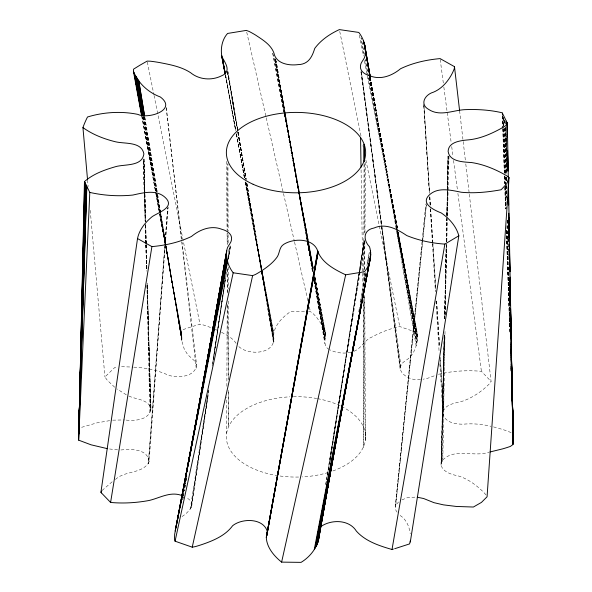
<?xml version="1.0" encoding="UTF-8"?>
<svg xmlns="http://www.w3.org/2000/svg" width="592" height="592" viewBox="0 0 592 592"><rect width="100%" height="100%" fill="white"/><g stroke="black" fill="none" stroke-linecap="round" stroke-linejoin="round"><path stroke-width="0.44" stroke-dasharray="2.96 2.22" d="M363.673 299.456L363.259 447.271L364.45 296.007M363.71 285.603L363.747 272.668M363.747 271.743L363.843 238.48M363.851 234.787L364.05 164.576M277.981 475.702A69.627 40.197 0 0 1 226.632 433.366L226.803 397.35M226.854 386.273L227.232 304.088M227.284 293.01L227.395 269.005M227.506 244.074L227.557 232.989M227.565 232.064L227.883 163.732L228.12 231.028M329.211 349.495C322.684 346.142 325.519 339.009 325.548 333.525L314.789 276.397M364.568 280.334L364.628 272.956M364.657 269.264L364.872 242.513M364.946 232.367L365.501 162.275M486.039 494.934A117.209 67.673 0 0 0 481.851 490.539C474.673 483.819 466.237 477.951 456.617 475.465C449.498 474.458 436.733 468.753 442.816 459.969L445.058 329.67M445.31 314.877L446.516 244.644M446.546 241.277L448.048 155.925L446.945 215.525L448.307 156.48M442.135 461.301L444.577 334.902M444.969 314.604L446.324 244.489M446.442 241.395L446.819 218.655M444.229 335.338L441.484 462.633L444.326 335.375M444.592 318.733L446.161 245.858M446.264 241.247L446.738 219.107M446.819 215.414L448.092 156.377M444.696 318.777L444.777 315.092M444.792 314.167L446.338 245.007M446.42 241.314L446.953 217.338M446.975 216.42L448.351 154.638M441.158 463.647L444.141 335.427M444.533 318.829L446.25 245.029M446.331 241.344L446.849 219.203M441.04 465.157L444.392 335.079M444.947 314.951L446.723 244.666M446.834 241.07L447.36 219.758M447.471 216.132L449.002 156.103M238.842 346.609C248.122 355.304 273.719 354.756 273.874 338.713C272.009 327.309 282.221 317.12 290.924 311.37L305.457 311.459M115.433 479.483C124.993 470.3 142.79 474.162 149.11 461.775L164.85 246.331M164.916 245.414L167.677 207.666L164.805 245.473M164.739 246.39L148.326 463.95L165.22 245.784M165.286 244.859L168.209 207.119M420.483 379.479C409.472 381.944 390.624 369.334 406.341 360.158C414.637 354.66 417.76 343.982 417.508 334.458L397.994 231.938M147.164 285.773L150.96 408.576C149.643 420.091 134.887 421.075 125.763 420.054M422.029 241.654L395.308 507.115L395.863 510.245L397.609 512.998M422.126 240.737L425.789 203.988M395.308 507.115L426.351 204.862M426.543 203.019L395.752 505.324L398.52 501.964M182.018 516.535C188.663 512.361 197.743 503.008 186.28 497.724M191.69 506.382L208.266 393.932M208.399 393.014L208.806 390.276M213.253 360.106L225.108 279.653M230.096 245.828L228.209 258.63L230.088 245.821M207.548 397.387L191.112 507.869L208.295 393.606M207.681 396.477L208.088 393.739M212.572 363.606L223.843 287.823M223.976 286.905L225.064 279.602M208.428 392.696L208.843 389.95M213.653 357.96L226.018 275.687L212.513 363.969M226.159 274.777L226.573 272.031M228.497 259.237L230.554 245.525L228.445 259.2M190.261 509.261L207.407 397.01M212.143 365.982L212.424 364.154M330.247 460.221L358.937 273.904M359.078 272.993L364.147 240.108M329.966 462.182L330.388 459.451M330.528 458.541L364.013 241.625M327.235 476.286L364.147 240.722M325.792 484.123L326.37 480.475M326.518 479.557L364.465 241.284M325.748 484.656L326.34 481M326.488 480.09L364.901 242.72M358.759 311.925L359.24 309.194M360.202 303.74L360.691 301.01M360.846 300.1L362.134 292.825M362.297 291.915L365.826 271.898L361.978 293.676M366.951 265.527L369.201 252.791L366.951 265.505M182.721 499.685L183.209 496.962M183.365 496.059L184.489 489.702M185.289 485.159L184.652 488.792L185.311 485.114M182.736 499.663L183.224 496.932M183.379 496.022L184.512 489.658M359.092 310.03L359.573 307.3M360.535 301.853L361.823 294.579M363.828 286.032L364.154 284.219M365.464 276.982L366.27 272.409M368.061 262.411L369.201 256.055M133.792 367.144C145.713 367.736 157.516 370.111 168.328 375.202C177.57 378.295 195.345 377.141 196.603 364.998L182.062 242.298M469.308 194.228L491.079 381.433L489.924 383.253A117.246 67.688 0 0 1 485.433 387.553C479.024 393.155 471.706 397.802 463.706 400.777C456.351 403.27 443.837 403.67 442.905 413.475C444.681 422.599 455.714 424.294 463.499 424.168C472.719 423.317 481.999 424.183 491.012 426.314M442.816 459.969C455.093 447.552 474.236 457.623 489.281 452.088M114.715 387.235L107.315 380.316L104.932 376.956L114.656 367.617L117.823 366.899M102.076 490.487L112.539 481.451M401.983 499.9L406.808 497.857L415.695 497.065M354.105 351.234C361.512 348.414 364.332 339.986 371.783 337.107C380.567 332.364 389.995 328.59 399.77 326.555L416.931 332.549L417.508 334.458M434.195 375.853L427.853 378.207L423.088 379.213M81.629 427.32L96.829 422.895L111.969 420.239M210.574 327.502A117.231 67.688 0 0 0 203.137 324.912L199.985 324.246L191.09 326.917L182.921 329.655L181.707 331.727L181.988 341.554L184.253 349.095L187.649 354.623L194.391 360.743L196.603 364.998M438.45 374.314C452.436 370.903 467.088 370.096 481.4 371.295L491.079 381.433M350.989 352.262C344.033 353.89 336.323 353.069 329.929 349.865M112.806 420.157L124.512 419.935M120.96 449.972C130.906 448.958 148.007 448.669 149.11 461.775M121.56 366.707L132.889 367.077M308.617 311.547L310.386 311.614L312.539 313.101A117.253 67.695 0 0 1 316.735 317.497L322.914 326.251L325.548 333.525M117.623 449.868L108.462 448.854M493.499 426.891L503.429 429.696L512.11 432.944M128.908 396.063C136.315 399.644 148.215 399.134 150.96 408.576M215.177 329.344L218.788 330.95M126.318 394.812L116.876 388.9M221.541 332.282C226.84 335.205 232.782 338.047 236.112 343.345M400.162 515.484C406.327 519.443 409.375 526.725 410.234 533.769M246.738 32.197L266.037 116.927M266.245 117.83L283.279 192.637M283.487 193.54L294.372 241.307M294.572 242.209L307.921 300.795M309.357 307.107L310.386 311.614M339.741 31.413L361.283 137.337M362.94 145.484L363.31 147.297M365.886 159.973L399.77 326.555M147.327 62.012L153.861 94.565M154.046 95.467L199.985 324.246M359.344 35.15L363.384 56.003M364.265 60.539L367.07 75.043M367.247 75.954L397.091 230.088M397.269 230.998L416.931 332.549M364.139 54.124L361.031 37.792L364.117 54.109M397.299 228.312L368.453 76.805L397.091 228.238M397.772 231.864L417.523 336.152L398.29 232.634M272.771 53.324L284.049 113.168M284.219 114.078L308.299 241.936M308.469 242.846L313.249 268.235M272.771 53.332L284.049 113.294M284.219 114.204L299.071 193.244M299.249 194.154L313.249 268.65M314.789 276.827L325.718 334.976L315.011 276.834M225.226 74.562L235.594 129.855M236.445 134.391L244.6 177.903M245.451 182.44L273.659 332.919L245.451 182.24M369.43 77.345L397.609 229M225.397 75.125L235.764 130.499M236.445 134.132L244.77 178.606M369.378 77.33L397.195 228.001M397.861 231.627L417.471 337.825L397.669 229.733M274.88 58.8L284.574 111.488M284.745 112.399L299.293 191.438M299.463 192.348L308.321 240.493M308.491 241.403L313.508 268.657M235.646 130.64L225.485 74.74L235.638 130.255M236.371 133.748L244.577 178.229M245.251 181.855L261.76 271.61M261.997 272.638L273.393 334.369M369.711 77.138L397.498 228.83M308.099 240.248L274.903 58.43L299.204 193.147M308.772 243.756L313.249 268.376M314.752 276.464L325.704 336.419M236.304 133.896L244.466 178.458M245.132 182.099L261.464 271.232L246.686 183.046M261.634 272.142L273.297 335.812M141.614 115.788L159.433 212.817M159.596 213.719L181.574 333.422L159.781 213.645M369.919 76.908L397.047 227.809M397.817 231.361L417.345 339.475M299.367 194.058L313.005 269.604M314.485 277.796L325.326 337.862L314.522 277.944M142.11 116.55L159.611 212.735M141.91 115.766L155.881 193.125M156.044 194.035L159.492 213.142M159.655 214.052L165.242 244.999M165.412 245.909L181.515 335.094L165.804 246.065M369.852 76.886L396.832 227.609M397.484 231.235L417.145 341.096L397.728 232.057M274.903 58.238L313.05 269.774M313.057 271.232L274.91 58.053L307.611 241.921M314.53 279.424L325.126 338.587M370.222 77.582L396.921 227.513M307.773 242.831L312.953 271.957M314.567 281.059L324.927 339.305L314.478 280.253M370.289 77.33L396.773 228.186M396.936 229.097L416.879 342.694L397.136 230.673M370.17 77.663L396.973 229.763M275.583 60.384L298.731 191.216M298.886 192.126L307.411 240.278M307.566 241.188L312.872 271.166M143.035 117.061L156.503 193.369M156.665 194.28L159.551 210.634M160.188 214.267L165.642 245.155M143.012 117.179L159.796 212.839M159.951 213.749L181.522 336.744L165.804 245.858M312.717 271.691L276.109 60.872L307.315 241.81M314.293 280.778L324.705 340.755L314.337 281.585M275.413 59.489L284.826 113.19M284.989 114.101L298.864 193.295M299.019 194.206L307.315 241.536M307.477 242.446L312.583 271.573M227.417 72.032L237.725 131.195M237.88 132.105L246.124 179.435M246.76 183.076L273.874 338.713M370.229 77.404L396.403 227.935M396.566 228.845L416.546 344.27M307.47 242.72L312.487 271.817M314.056 280.911L324.875 343.649M227.402 72.039L237.621 131.239M237.777 132.149L245.954 179.502M246.583 183.15L261.827 271.484M261.982 272.394L273.933 341.614L246.716 182.514M143.486 116.802L156.377 191.327M157.006 194.96L160.143 213.135M160.306 214.045L165.649 244.947M143.471 116.905L159.951 212.602M160.106 213.512L181.611 338.365L160.491 213.801M370.385 77.789L416.139 345.817M237.54 128.878L227.742 71.602L237.895 131.735M238.162 132.512L246.094 178.88M238.051 132.645L245.909 179.095M246.524 182.743L261.464 271.099M261.612 272.009L273.63 343.057L261.686 272.142M144.004 116.506L157.102 193.791M157.257 194.701L160.343 212.891M144.004 116.609L156.643 191.364M157.257 195.012L159.877 210.508M160.491 214.156L165.738 245.155M165.886 246.065L181.766 339.971L160.758 213.52M227.861 71.218L237.503 128.494M238.117 132.127L246.08 179.406M144.744 117.09L157.435 193.503M157.59 194.413L160.61 212.609M144.759 117.179L157.472 193.799M157.62 194.709L160.647 212.95M160.802 213.86L165.945 244.873M166.093 245.784L181.988 341.554M360.965 71.573L400.888 365.871M361.046 72.194L400.31 367.358L381.648 225.596M440.211 59.518L443.364 83.361M443.845 87.024L451.237 142.961M451.718 146.631L453.05 156.717M453.539 160.388L457.416 189.729M457.897 193.399L481.4 371.295M361.298 71.025L381.529 224.679M361.542 72.86L400.111 368.979M166.108 107.685L181.626 238.635M459.599 110.711L465.364 160.269M465.793 163.94L469.204 193.31M166.359 107.655L181.492 240.811M181.722 241.714L196.248 368.416M87.572 180.02L88.134 186.465M90.243 210.389L104.932 376.956M423.746 105.465L429.481 193.073M429.725 196.766L430.451 207.829M430.51 208.754L432.745 242.875M432.804 243.793L435.882 290.827M436.548 300.965L439.567 347.075M440.293 358.145L443.674 409.782L440.27 357.287M423.857 103.992L429.644 193.34M429.888 197.018L430.421 205.313M430.658 208.998L432.752 241.233M432.811 242.15L435.853 289.125M436.63 301.099L439.612 347.156M423.968 105.835L429.355 193.34M429.585 197.025L430.088 205.313M430.317 208.998L432.419 243.075M432.471 244L435.416 291.893M435.986 301.106L439.101 351.766M439.841 363.74L442.905 413.475M502.482 115.877L502.889 127.894M502.926 128.782L504.414 172.242M504.532 175.802L504.791 183.328M504.909 186.865L505.672 208.991M506.404 230.443L509.867 331.609M502.297 115.558L502.712 127.539M502.741 128.464L504.28 172.709M504.414 176.401L504.665 183.772M504.798 187.464L505.531 208.665M506.301 230.791L509.86 333.118M503.474 125.474L503.178 116.254L503.474 125.497M503.592 129.16L505.013 173.426M505.131 177.112L505.398 185.414M505.427 186.332L506.13 208.465M506.841 230.591L509.12 301.594M509.298 307.13L509.86 324.645M503.592 129.197L505.013 173.552M505.131 177.245L505.398 185.562M505.427 186.487L506.138 208.665M506.848 230.843L509.127 301.994M509.305 307.537L509.867 325.097M502.845 116.535L503.215 127.62M503.244 128.516L504.717 172.894M504.835 176.46L505.08 183.979M505.198 187.523L505.908 208.932M506.634 230.858L509.86 328.123M503.585 118.755L503.873 127.998M503.903 128.893L505.272 173.278M505.39 176.845L505.561 182.38M505.672 186.066L506.16 201.931M506.9 225.722L509.135 297.65M509.416 306.878L509.853 321.145M145.173 221.134L143.286 160.195L144.285 193.377M145.284 224.827L145.884 244.222M145.913 245.14L146.712 270.995M144.315 194.302L145.121 221.045M145.232 224.731L145.736 241.329M145.847 245.021L146.631 270.84M147.075 285.596L150.842 410.093L147.26 281.718M504.273 120.05L504.406 124.668M504.51 128.353L505.82 173.589M505.923 177.237L506.064 181.899M506.16 185.54L506.515 197.587M507.174 220.587L508.38 262.204M508.661 272.239L509.127 288.052M509.675 307.292L509.86 313.745M504.584 119.784L504.71 124.401M504.813 128.087L506.101 174.248M506.197 177.896L506.278 180.708M506.404 185.326L506.745 197.328M507.374 220.328L507.64 229.637M507.884 238.776L508.387 256.41M508.809 271.987L509.135 283.183M509.779 307.041L509.86 309.808M144.811 193.984L145.588 221.689M145.684 225.382L146.202 243.852M146.231 244.777L146.949 270.64M505.235 121.094L505.324 124.779M505.42 128.471L506.589 173.722M506.671 177.371L506.752 180.183M508.254 239.183L508.395 243.889M504.932 121.36L505.006 124.128M505.109 127.813L506.345 173.981M506.434 177.63L506.515 180.449M506.656 185.932L506.907 195.16M507.566 220.069L507.64 222.836M508.077 238.613L508.38 250.512M508.972 272.653L509.12 278.188M143.989 158.989L144.877 193.155M144.899 194.08L145.595 220.86M145.691 224.56L146.194 243.948M146.217 244.873L146.883 270.729M147.267 285.507L150.516 411.1L147.179 285.462M144.751 193.998L145.491 221.711M145.588 225.411L146.076 243.889M146.106 244.814L146.786 270.677M506.167 135.331L505.968 127.021L506.204 137.166M506.182 136.256L506.907 166.729L506.227 138.091M505.531 126.954L506.715 174.107M506.804 177.696L506.878 180.582M508.328 238.591L508.387 240.663M506.515 138.75L506.907 156.281M143.974 158.974L145.432 221.652M145.521 225.004L145.943 243.771M145.965 244.696L146.594 271.173M146.912 285.248L149.865 412.439M506.774 138.484L506.9 144.041M361.076 169.86L362.748 272.512M362.711 273.267L362.963 288.963M363.244 303.023L365.368 440.374L364.753 295.541M226.477 161.401L227.062 229.74M227.091 233.44L227.187 244.518M227.395 268.531L227.609 293.469M227.698 304.554L228.342 379.361M228.438 390.446L228.741 426.462L228.63 390.513M364.191 163.621L364.487 232.811M364.517 241.114L364.642 269.708M364.657 273.4L364.687 280.778M228.127 234.713L228.157 243.009M228.179 249.469L228.209 258.682M228.231 266.985L228.305 289.103M228.342 301.091L228.593 379.45M341.532 406.452A69.627 40.197 0 0 1 332.556 471.084M328.146 472.527A69.627 40.197 0 0 1 302.068 476.915M298.612 477.041A69.627 40.197 0 0 1 278.876 475.835M226.632 433.366A69.627 40.197 0 0 1 289.932 396.825M293.388 396.699A69.627 40.197 0 0 1 316.713 398.49M317.601 398.653A69.627 40.197 0 0 1 340.755 406.075M186.576 477.899L185.451 484.256L186.598 477.84M368.283 75.894L365.175 59.563L368.239 75.88M144.788 193.059L143.834 158.893L144.729 193.073"/><path stroke-width="0.89" d="M364.058 160.876L364.11 144.248L364.184 161.779M490.117 451.933L502.763 448.84A117.29 67.717 0 0 0 510.371 446.42L513.027 444.496L513.36 440.071L512.376 403.026M459.599 110.711L454.478 66.667L440.093 58.601C426.536 59.814 412.876 62.819 400.547 68.739C392.215 75.658 380.797 80.216 370.104 75.894C365.338 74.74 359.485 71.188 360.454 65.527C360.935 61.775 364.457 59.437 365.057 55.744C366.522 47.619 363.821 38.843 358.819 32.434L339.371 29.6C329.966 33.877 320.931 40.012 314.737 48.426C312.162 56.817 308.469 64.498 297.917 64.632C288.785 65.801 275.924 63.662 273.911 52.977C270.899 44.6 262.456 39.657 255.381 34.95A117.253 67.695 0 0 0 249.136 31.457L246.324 30.399L227.594 33.448C222.044 39.486 220.254 48.988 222 56.973C225.426 63.115 231.805 71.721 221.467 75.865C211.625 80.793 199.149 79.75 190.587 72.705C181.196 66.556 169.771 64.558 158.922 62.441A117.231 67.688 0 0 0 150.494 61.213L147.142 61.109L139.993 65.172L133.563 69.16L133.459 71.351C138.254 83.302 148.311 92.493 160.284 96.962C177.778 109.875 148.318 119.48 137.855 114.389C121.367 110.963 103.489 112.103 87.505 116.994C85.759 120.413 84.219 123.943 82.939 127.569C92.574 134.554 104.022 138.965 115.544 141.791C124.971 144.034 141.614 141.392 143.878 153.913C142.221 166.485 125.408 164.117 116.18 166.507C104.969 169.689 93.225 173.833 84.456 181.618L89.799 192.422C103.837 195.575 118.496 196.507 132.823 195.057C143.412 192.718 156.554 189.188 165.383 197.647C175.41 207.207 158.419 212.439 152.314 216.554C145.403 222.104 139.268 229.748 137.522 238.546L151.907 246.612C165.464 245.399 179.124 242.394 191.453 236.474C199.785 229.555 211.203 225.004 221.896 229.319C226.662 230.473 232.515 234.025 231.546 239.686C231.065 243.438 227.543 245.784 226.943 249.469C225.478 257.594 228.179 266.37 233.181 272.786L252.629 275.613L255.389 274.51A117.216 67.673 0 0 0 261.442 270.914C266.925 267.347 272.253 263.329 276.301 258.142C279.994 254.101 278.699 247.426 283.797 244.311C294.076 237.829 314.544 238.006 318.089 252.236L266.296 537.321C266.689 547.437 274.074 556.088 281.614 562.126L301.076 562.363C309.32 557.39 316.424 548.947 318.607 539.371L334.51 449.306M86.676 186.561L78.647 440.145L91.05 444.814L107.633 448.714M78.618 434.35L79.039 425.752M79.143 421.134L84.456 181.618M78.906 429.925L79.032 424.375M84.678 182.151L79.099 421.6L84.878 182.61M78.877 430.266L79.032 423.798M78.817 430.946L79.025 422.651M79.106 421.038L85.019 182.943M78.78 431.405L85.307 183.601M78.766 431.627L85.507 184.053M78.714 432.308L85.596 184.26M78.677 432.989L85.899 184.919M78.64 433.67L86.21 185.577M78.632 434.01L86.521 186.236M78.595 435.031L86.839 186.894M78.647 440.145L89.799 192.422M318.607 539.371L318.703 537.928M454.478 66.667L454.301 68.605A117.246 67.688 0 0 1 452.177 73.467C448.055 81.385 441.802 88.726 433.403 92.197C424.952 94.55 419.24 104.377 428.919 109.579C439.886 116.609 452.503 110.504 464.158 109.69C476.878 109.113 489.791 109.89 502.201 112.791L507.403 123.269L505.842 125.556A117.29 67.717 0 0 1 499.796 129.152C490.08 134.347 479.624 138.794 468.568 139.853C461.094 140.541 448.529 141.695 448.122 151.308C449.439 161.831 463.418 161.912 471.654 162.571C481.91 164.088 491.723 167.847 500.906 172.561A117.209 67.673 0 0 1 507.137 176.053L509.061 177.652L487.068 496.777L481.466 502.386L473.385 507.026L456.388 506.463L443.423 504.858L433.988 502.675L423.672 498.538L417.256 497.206M394.657 548.732L409.583 543.907L410.426 540.318M78.951 429.452L79.01 428.904M101.447 492.914L100.921 492.307L137.522 238.546M267.295 532.985L266.874 535.153L317.741 250.793M410.293 542.013L458.83 235.794C456.365 226.359 449.261 218.374 441.269 212.965C434.498 210.264 420.475 203.907 428.874 195.39C437.466 186.702 450.697 190.15 461.286 192.245C474.599 193.532 488.037 192.134 501.158 189.751L506.537 183.957L509.061 177.652M181.048 495.245C169.815 491.397 159.463 498.146 148.873 500.529C136.293 502.815 123.336 503.622 110.6 502.445L151.907 246.612M227.617 261.509L174.655 534.265L174.492 539.282L175.069 541.192L192.23 547.178L195.427 546.586A117.216 67.673 0 0 0 203.041 544.174C214.097 540.318 225.508 535.412 232.619 525.733C242.091 518.022 263.47 517.97 267.325 531.542M321.167 526.369C331.55 519.31 349.147 519.458 356.347 531.076C365.36 541.258 379.294 545.824 392.015 549.494L444.858 244.104L458.83 235.794M334.828 447.485L335.634 442.934M335.953 441.114L336.278 439.294M336.596 437.481L338.039 429.289M338.365 427.468L339.808 419.284M340.134 417.464L340.452 415.643M197.003 418.884L197.802 414.348M201.332 394.368L201.657 392.555M202.457 388.019L202.775 386.199M203.1 384.386L203.9 379.842M204.218 378.029L207.429 359.869M207.748 358.056L226.677 250.919M200.126 401.48L200.451 399.659M203.67 381.485L203.988 379.664M204.795 375.121L205.121 373.3M205.439 371.48L206.245 366.936M206.564 365.116L208.014 356.939M208.34 355.119L209.79 346.934M210.108 345.121L226.529 252.392L198.89 406.704M318.341 540.814L335.664 442.69M335.99 440.87L336.308 439.049M336.626 437.236L337.433 432.693M337.751 430.872L338.076 429.059M338.876 424.516L339.194 422.695M339.519 420.882L339.838 419.062M340.156 417.249L340.962 412.705M193.036 439.382L193.362 437.569M194.176 433.026L194.502 431.213M195.308 426.677L198.564 408.517M195.412 426.558L198.031 412.017M198.357 410.197L198.683 408.376M199.497 403.833L200.318 399.289M200.644 397.476L205.061 372.938M205.387 371.117L226.484 253.879L191.209 448.1M266.874 535.153L276.686 480.608M277.012 478.787L317.919 251.511L266.296 537.321M345.114 390.528L317.926 542.257L352.802 349.406M345.476 388.885L346.29 384.334M346.616 382.521L346.905 380.53M347.267 378.88L348.044 374.166M348.399 372.509L349.835 364.176M185.932 477.137L186.265 475.324M187.087 470.788L187.42 468.975M188.241 464.431L189.07 459.895M189.396 458.082L190.883 449.913M266.674 535.878L318.089 252.236C322.951 263.447 335.124 269.804 345.676 274.821L364.406 271.765C370.17 265.349 372.146 255.115 369.534 246.812C363.125 240.123 362.948 230.022 374.018 228.016C385.636 222.858 397.291 229.185 406.763 235.564C418.847 240.5 431.864 243.238 444.858 244.104M353.128 347.585L353.461 345.765M353.787 343.945L354.608 339.401M354.941 337.581L355.762 333.03M358.389 318.474L358.722 316.661M188.826 461.642L189.159 459.821M189.988 455.278L190.321 453.465M190.654 451.644L190.987 449.824M191.815 445.28L192.644 440.744M192.977 438.924L226.536 255.381L185.252 479.527M348.111 374.721L317.401 543.7L358.197 320.864M348.444 372.901L349.265 368.357M349.598 366.544L352.24 352.003M353.061 347.46L353.394 345.647M354.882 337.47L355.207 335.649M358.53 319.044L359.366 314.493M359.699 312.672L361.697 301.757M362.526 297.214L362.859 295.393M363.192 293.573L363.525 291.752L363.155 293.521M180.575 504.932L180.908 503.119M181.744 498.582L182.077 496.769M182.913 492.226L183.749 487.69M184.082 485.877L184.919 481.34M354.608 339.852L316.764 545.143L367.003 274.148M354.948 338.032L358.13 320.775M358.463 318.955L359.3 314.411M359.633 312.598L359.973 310.778M360.306 308.965L361.142 304.421M176.342 526.399L176.682 524.579M177.023 522.766L226.677 256.891L185.333 479.476M183.476 489.466L185 481.289M364.087 289.562L316.032 546.579L370.651 255.663L315.203 548.022L370.496 257.187L314.285 549.457M364.428 287.749L366.981 274.126M367.654 270.492L367.314 272.305L368.86 264.15L367.995 268.679M226.906 258.423L175.861 527.916L227.217 259.955L175.632 528.56M175.121 531.046L175.454 529.47M175.069 541.192L233.181 272.786M192.23 547.178L252.629 275.613M281.614 562.126L345.676 274.821M100.921 492.307L101.691 491.094M393.391 549.102L392.015 549.494M110.6 502.445L101.602 493.099M221.66 55.522L225.056 73.652M225.056 73.312L222 56.973L225.315 73.83M222.466 58.401L225.3 73.859M133.459 71.351L141.451 114.878M363.355 40.574L364.006 44.208M368.439 68.739L368.772 70.552M141.784 114.737L134.184 72.994L141.747 114.855M365.042 48.507L366.5 56.684L365.035 48.522M366.818 58.497L369.896 75.769M370.126 76.42L364.383 43.704L370.074 76.494M366.796 58.541L369.845 75.843M142.716 115.24L135.82 76.176L142.694 115.351M143.331 115.891L136.722 77.722L143.316 115.995M364.783 45.258L370.074 76.227M143.849 115.595L137.684 79.224L143.849 115.692M144.596 116.18L138.698 80.697L144.455 115.359M82.939 127.569L87.49 179.102M502.386 113.116L502.453 114.959M511.777 387.501L512.161 398.586L511.784 388.426M512.383 405.054L512.916 420.764M512.983 422.607L513.39 434.617L512.391 405.942M511.192 366.145L511.34 370.755M511.784 384.585L512.228 398.416M511.199 366.677L511.347 371.295M511.791 385.155L512.235 399.023M512.383 403.64L513.419 435.986M511.192 368.231L511.281 370.999M511.769 385.755L512.198 398.66M512.369 403.885L513.412 435.298M511.192 364.05L511.399 371.051M511.791 383.416L512.28 399.097M512.361 401.864L513.427 436.667M511.185 359.129L511.532 371.125M511.769 379.435L512.332 398.816M512.383 400.666L513.427 437.347M510.6 335.797L510.674 338.565M511.192 357.028L511.577 370.881M511.784 378.266L513.419 438.028M510.6 329.759L510.815 338.069M511.192 352.839L511.673 371.31L511.199 346.557M511.791 375.92L513.382 439.39M510.6 332.778L510.748 338.321M511.192 354.934L511.614 370.629M511.784 377.097L513.405 438.709M510.001 297.857L510.178 305.25M510.607 323.713L510.963 338.491M511.199 348.651L511.725 370.814M511.784 373.582L513.36 440.071L511.777 375.025M510.008 302.926L510.052 305.361M510.6 326.962L510.852 338.639M511.185 350.989L511.688 371.325M509.409 267.133L509.512 271.75M510.015 293.913L510.267 304.998M510.6 319.769L511.014 338.239M511.784 372.412L513.286 441.432M510.015 299.574L510.141 305.109M510.6 324.483L510.918 338.328M511.185 349.398L511.68 370.622M511.784 375.239L513.323 440.751M507.633 167.825L507.692 170.6M508.239 197.402L508.387 204.795M508.824 226.055L509.068 238.065M509.423 255.633L509.742 271.343M510.008 284.278L510.437 305.539M510.607 313.856L511.096 337.891M511.192 342.509L513.22 442.328M506.493 121.16L506.537 123.01M507.647 168.683L507.684 170.526M508.225 197.291L508.373 204.677M508.824 226.825L508.92 238.243M509.416 256.358L509.631 271.491M510.015 285.892L510.334 305.524M510.593 314.507L511.037 338.75M511.192 344.041L513.183 442.794M507.122 122.603L507.403 137.396M507.64 150.294L508.025 170.688M508.232 181.781L508.661 204.899M508.817 213.224L509.29 238.191M509.409 244.666L509.912 271.476M510.015 277.026L510.519 305.361M510.6 308.469L513.094 443.815M507.055 125.963L507.27 137.055M507.64 156.421L507.929 171.229M508.232 186.931L508.572 204.484M508.824 217.412L509.238 238.657M509.416 247.893L509.845 271.795M510.001 278.373L510.526 305.161M510.593 308.861L513.123 443.475M507.322 123.069L508.306 177.6M508.41 180.456L513.049 444.289M360.558 137.551L361.039 167.129M370.562 251.163L370.237 252.976L370.562 251.163M370.688 252.643L370.355 254.464L370.688 252.643M370.71 254.146L370.377 255.966L370.71 254.146M364.716 46.687L363.91 42.143L364.709 46.701M253.132 184.282A69.627 40.197 0 0 0 364.953 158.205A69.627 40.197 0 0 0 269.915 115.336A69.627 40.197 0 0 0 253.132 184.282"/></g></svg>
